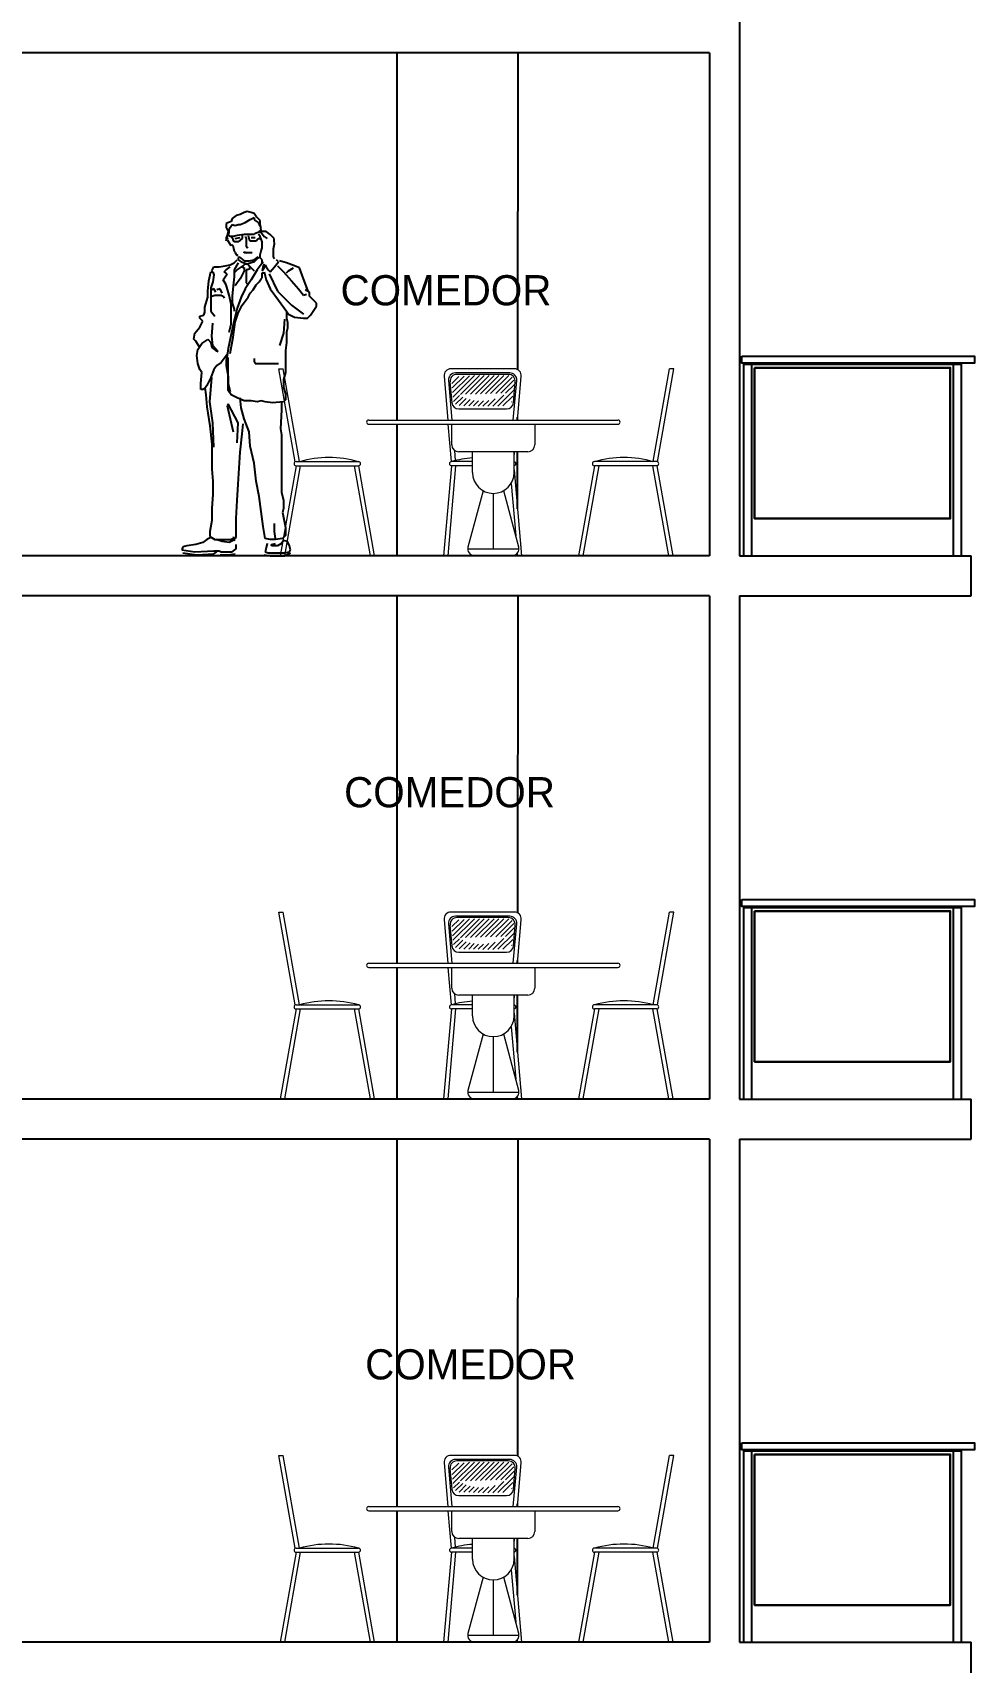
# Model space of a CAD drawing. Header units: metres. Extents: x -525 to 413, y -37 to 272.
# Drawn here: x 320.16 to 324.83, y 96.25 to 104.35 of the extents above; entities that cross this region are included whole.
import ezdxf

# ---------------------------------------------------------------- set-up
doc = ezdxf.new("R2010")
doc.units = ezdxf.units.M
doc.header["$MEASUREMENT"] = 0
doc.linetypes.add('0', pattern=[0])
doc.layers.get('0').update_dxf_attribs({"color": 254})
doc.layers.add('CORTE123', color=254, linetype='Continuous')
doc.layers.add('EFEC', color=254, linetype='Continuous')
doc.layers.add('muebles', color=254, linetype='Continuous', lineweight=5)
doc.layers.add('ventanas', color=254, linetype='Continuous', lineweight=30)
doc.styles.get("Standard").update_dxf_attribs({"font": 'HTOWERT.TTF', "height": 0.08})

# ---------------------------------------------------------------- blocks, each defined once
blk = doc.blocks.new('12')
at = {"color": 0}
for p, q in [((195.106, 174.494), (195.137, 174.494)), ((195.224, 173.823), (195.106, 174.494)), ((195.255, 173.824), (195.137, 174.494)), ((196.806, 174.494), (196.348, 174.494)), ((197.809, 173.824), (197.927, 174.494)), ((197.839, 173.823), (197.958, 174.494)), ((197.958, 174.494), (197.927, 174.494)), ((196.298, 174.439), (196.325, 174.124)), ((196.331, 174.409), (196.355, 174.124)), ((196.341, 174.399), (196.355, 174.249)), ((196.355, 174.389), (196.404, 174.438)), ((196.357, 174.356), (196.443, 174.441)), ((196.36, 174.323), (196.481, 174.444)), ((196.362, 174.29), (196.518, 174.445)), ((196.773, 174.464), (196.38, 174.464)), ((196.762, 174.454), (196.391, 174.454)), ((196.417, 174.309), (196.553, 174.445)), ((196.453, 174.31), (196.588, 174.445)), ((196.489, 174.311), (196.624, 174.445)), ((196.526, 174.312), (196.659, 174.445)), ((196.562, 174.313), (196.694, 174.445)), ((196.598, 174.314), (196.73, 174.445)), ((196.634, 174.315), (196.765, 174.445)), ((196.671, 174.316), (196.789, 174.433)), ((196.707, 174.317), (196.801, 174.411)), ((196.743, 174.317), (196.805, 174.379)), ((196.798, 174.124), (196.823, 174.409)), ((196.799, 174.249), (196.812, 174.399)), ((196.828, 174.124), (196.855, 174.439)), ((196.337, 174.339), (196.347, 174.339)), ((196.339, 174.309), (196.349, 174.309)), ((196.367, 174.259), (196.409, 174.301)), ((196.382, 174.239), (196.433, 174.29)), ((196.407, 174.228), (196.458, 174.28)), ((196.441, 174.227), (196.486, 174.272)), ((196.476, 174.227), (196.515, 174.266)), ((196.51, 174.226), (196.547, 174.262)), ((196.545, 174.225), (196.582, 174.262)), ((196.579, 174.224), (196.622, 174.266)), ((196.614, 174.224), (196.668, 174.277)), ((196.65, 174.224), (196.73, 174.304)), ((196.686, 174.225), (196.801, 174.339)), ((196.722, 174.226), (196.794, 174.297)), ((196.784, 174.252), (196.787, 174.255)), ((196.804, 174.309), (196.814, 174.309)), ((196.807, 174.339), (196.817, 174.339)), ((196.404, 174.204), (196.749, 174.204)), ((195.754, 174.124), (197.554, 174.124)), ((195.754, 174.094), (197.554, 174.094)), ((196.352, 173.824), (196.328, 174.094)), ((196.354, 173.944), (196.354, 174.094)), ((196.954, 174.094), (196.954, 173.944)), ((196.381, 173.831), (196.375, 173.903)), ((195.23, 173.794), (195.115, 173.144)), ((195.26, 173.794), (195.145, 173.144)), ((195.23, 173.824), (195.68, 173.824)), ((195.23, 173.794), (195.68, 173.794)), ((195.649, 173.794), (195.764, 173.144)), ((195.68, 173.794), (195.794, 173.144)), ((196.352, 173.794), (196.295, 173.144)), ((196.382, 173.794), (196.325, 173.144)), ((196.504, 173.824), (196.352, 173.824)), ((196.504, 173.794), (196.352, 173.794)), ((196.904, 173.894), (196.404, 173.894)), ((196.504, 173.744), (196.504, 173.894)), ((196.804, 173.853), (196.808, 173.894)), ((196.804, 173.744), (196.804, 173.894)), ((197.384, 173.794), (197.27, 173.144)), ((197.415, 173.794), (197.3, 173.144)), ((197.834, 173.824), (197.384, 173.824)), ((197.834, 173.794), (197.384, 173.794)), ((197.804, 173.794), (197.919, 173.144)), ((197.834, 173.794), (197.949, 173.144)), ((196.783, 173.666), (196.816, 173.288)), ((196.804, 173.764), (196.858, 173.144)), ((196.58, 173.613), (196.471, 173.206)), ((196.654, 173.594), (196.654, 173.194)), ((196.837, 173.206), (196.729, 173.613)), ((195.115, 173.144), (195.145, 173.144)), ((195.764, 173.144), (195.794, 173.144)), ((196.325, 173.144), (196.295, 173.144)), ((196.468, 173.194), (196.841, 173.194)), ((196.519, 173.144), (196.789, 173.144)), ((196.827, 173.161), (196.828, 173.144)), ((196.858, 173.144), (196.828, 173.144)), ((197.3, 173.144), (197.27, 173.144)), ((197.949, 173.144), (197.919, 173.144))]:
    blk.add_line(p, q, dxfattribs=at)
for centre, radius, start, end in [((196.348, 174.444), 0.05, 90, 185), ((196.806, 174.444), 0.05, 355, 90), ((196.38, 174.414), 0.05, 90, 185), ((196.391, 174.404), 0.05, 90, 185), ((196.762, 174.404), 0.05, 355, 90), ((196.773, 174.414), 0.05, 355, 90), ((196.404, 174.254), 0.05, 185, 270), ((196.749, 174.254), 0.05, 270, 355), ((195.754, 174.109), 0.015, 90, 270), ((197.554, 174.109), 0.015, 270, 90), ((196.404, 173.944), 0.05, 180, 270), ((196.904, 173.944), 0.05, 270, 0), ((195.23, 173.809), 0.015, 90, 270), ((195.467, 173.089), 0.764, 73.8673, 106.1327), ((195.68, 173.809), 0.015, 270, 90), ((196.352, 173.809), 0.015, 90, 270), ((196.577, 172.995), 0.859, 94.8363, 105.1893), ((196.802, 173.809), 0.015, 270, 90), ((197.384, 173.809), 0.015, 90, 270), ((197.597, 173.089), 0.764, 73.8673, 106.1327), ((197.834, 173.809), 0.015, 270, 90), ((196.654, 173.744), 0.15, 180, 0), ((196.519, 173.194), 0.05, 165.0686, 270), ((196.789, 173.194), 0.05, 270, 14.9314)]:
    blk.add_arc(centre, radius, start, end, dxfattribs=at)
blk = doc.blocks.new('MESA COMEDOR')
at = {"layer": 'muebles', "xscale": 0.6487622765644119, "yscale": 0.6487622765644119, "zscale": 0.6487622765644119}
blk.add_blockref('12', (2080.9945, 1567.5594), dxfattribs=at)
blk = doc.blocks.new('A$C08403CEB')
at = {"layer": 'muebles'}
for p, q in [((2371.6, 0.7, -317.8), (2386.6, 0.7, -317.8)), ((2777.6, 0.7, -9.9), (2695.8, 0.7, -9.9)), ((2784.7, 51.1, -9.9), (2784, 46.2, -9.9))]:
    blk.add_line(p, q, dxfattribs=at)
at = {"layer": 'muebles', "elevation": -317.8}
blk.add_lwpolyline([(2436.9, 472.9), (2437, 473), (2437, 473.1)], dxfattribs=at)
at = {"layer": 'muebles', "elevation": -9.9}
blk.add_lwpolyline([(2624.4, 256.9), (2624.4, 256.9)], close=True, dxfattribs=at)
blk.add_lwpolyline([(2646.2, 233.2, 0.016599), (2647.7, 233.2)], format="xyb", dxfattribs=at)
at = {"layer": 'muebles', "xscale": 1070.35577015745, "yscale": 1070.35577015745, "zscale": 1070.35577015745}
blk.add_blockref('MESA COMEDOR', (-2361316.3, -1798077.6, -317.8), dxfattribs=at)
blk = doc.blocks.new('A$C5B027DEA')
at = {"color": 0}
for p, q in [((0.3222, 1.7732, -2.7285), (0.3014, 1.7628, -2.7285)), ((0.3378, 1.7784, -2.7285), (0.3222, 1.7732, -2.7285)), ((0.3586, 1.7732, -2.7285), (0.3378, 1.7784, -2.7285)), ((0.3741, 1.768, -2.7285), (0.3586, 1.7732, -2.7285)), ((0.2546, 1.7264, -2.7285), (0.2286, 1.716, -2.7285)), ((0.2286, 1.716, -2.7285), (0.2286, 1.6952, -2.7285)), ((0.2286, 1.6952, -2.7285), (0.239, 1.6744, -2.7285)), ((0.2442, 1.6848, -2.7285), (0.2494, 1.6952, -2.7285)), ((0.2442, 1.664, -2.7285), (0.2442, 1.6848, -2.7285)), ((0.2494, 1.6952, -2.7285), (0.2598, 1.7108, -2.7285)), ((0.2598, 1.742, -2.7285), (0.2546, 1.7264, -2.7285)), ((0.2806, 1.7576, -2.7285), (0.2598, 1.742, -2.7285)), ((0.2598, 1.7108, -2.7285), (0.2754, 1.7056, -2.7285)), ((0.2754, 1.7056, -2.7285), (0.291, 1.7108, -2.7285)), ((0.3014, 1.7628, -2.7285), (0.2806, 1.7576, -2.7285)), ((0.291, 1.7108, -2.7285), (0.3014, 1.7108, -2.7285)), ((0.3014, 1.7108, -2.7285), (0.3274, 1.7212, -2.7285)), ((0.3274, 1.7212, -2.7285), (0.3534, 1.7368, -2.7285)), ((0.3534, 1.7368, -2.7285), (0.3741, 1.7472, -2.7285)), ((0.3845, 1.7524, -2.7285), (0.3741, 1.768, -2.7285)), ((0.3741, 1.7472, -2.7285), (0.3741, 1.7368, -2.7285)), ((0.3741, 1.7368, -2.7285), (0.3793, 1.7316, -2.7285)), ((0.3793, 1.7316, -2.7285), (0.3949, 1.7212, -2.7285)), ((0.4053, 1.7316, -2.7285), (0.3845, 1.7524, -2.7285)), ((0.3949, 1.7212, -2.7285), (0.4001, 1.7108, -2.7285)), ((0.4001, 1.7108, -2.7285), (0.4105, 1.6952, -2.7285)), ((0.4053, 1.716, -2.7285), (0.4053, 1.7316, -2.7285)), ((0.4105, 1.6796, -2.7285), (0.4053, 1.716, -2.7285)), ((0.2338, 1.6536, -2.7285), (0.2286, 1.6432, -2.7285)), ((0.2286, 1.6276, -2.7285), (0.2338, 1.6432, -2.7285)), ((0.2286, 1.6432, -2.7285), (0.2286, 1.6276, -2.7285)), ((0.239, 1.6744, -2.7285), (0.2338, 1.6536, -2.7285)), ((0.2338, 1.6536, -2.7285), (0.2442, 1.664, -2.7285)), ((0.2338, 1.6536, -2.7285), (0.239, 1.6588, -2.7285)), ((0.2338, 1.6432, -2.7285), (0.2338, 1.6536, -2.7285)), ((0.2338, 1.6432, -2.7285), (0.2338, 1.6536, -2.7285)), ((0.239, 1.6328, -2.7285), (0.2338, 1.6432, -2.7285)), ((0.2546, 1.6016, -2.7285), (0.2382, 1.6286, -2.7285)), ((0.239, 1.6588, -2.7285), (0.2442, 1.664, -2.7285)), ((0.2494, 1.6484, -2.7285), (0.239, 1.6536, -2.7285)), ((0.265, 1.6484, -2.7285), (0.2494, 1.6484, -2.7285)), ((0.265, 1.6328, -2.7285), (0.2546, 1.6484, -2.7285)), ((0.2598, 1.6068, -2.7285), (0.2546, 1.6016, -2.7285)), ((0.265, 1.6016, -2.7285), (0.2598, 1.6068, -2.7285)), ((0.2858, 1.6536, -2.7285), (0.265, 1.6484, -2.7285)), ((0.2702, 1.6224, -2.7285), (0.265, 1.6328, -2.7285)), ((0.2684, 1.5871, -2.7285), (0.265, 1.6016, -2.7285)), ((0.291, 1.6224, -2.7285), (0.2702, 1.6224, -2.7285)), ((0.2754, 1.638, -2.7285), (0.3014, 1.6432, -2.7285)), ((0.3222, 1.6588, -2.7285), (0.2858, 1.6536, -2.7285)), ((0.3118, 1.638, -2.7285), (0.291, 1.6224, -2.7285)), ((0.3118, 1.6588, -2.7285), (0.3118, 1.6484, -2.7285)), ((0.3118, 1.6484, -2.7285), (0.3118, 1.638, -2.7285)), ((0.3274, 1.6588, -2.7285), (0.3222, 1.6588, -2.7285)), ((0.3378, 1.6588, -2.7285), (0.3274, 1.6588, -2.7285)), ((0.3274, 1.6484, -2.7285), (0.3326, 1.638, -2.7285)), ((0.3326, 1.638, -2.7285), (0.3326, 1.6276, -2.7285)), ((0.3326, 1.6276, -2.7285), (0.3326, 1.6224, -2.7285)), ((0.3326, 1.6224, -2.7285), (0.3326, 1.5964, -2.7285)), ((0.343, 1.6588, -2.7285), (0.3378, 1.6588, -2.7285)), ((0.3741, 1.6588, -2.7285), (0.343, 1.6588, -2.7285)), ((0.343, 1.6536, -2.7285), (0.3482, 1.6328, -2.7285)), ((0.3482, 1.6328, -2.7285), (0.3534, 1.6276, -2.7285)), ((0.3534, 1.6276, -2.7285), (0.3689, 1.6276, -2.7285)), ((0.3586, 1.6432, -2.7285), (0.3793, 1.6432, -2.7285)), ((0.3689, 1.6276, -2.7285), (0.3845, 1.6276, -2.7285)), ((0.3793, 1.664, -2.7285), (0.3741, 1.6588, -2.7285)), ((0.3949, 1.6692, -2.7285), (0.3793, 1.664, -2.7285)), ((0.3845, 1.6276, -2.7285), (0.3949, 1.638, -2.7285)), ((0.4001, 1.6744, -2.7285), (0.3949, 1.6692, -2.7285)), ((0.3949, 1.638, -2.7285), (0.4053, 1.638, -2.7285)), ((0.404, 1.6484, -2.7285), (0.397, 1.6612, -2.7285)), ((0.4105, 1.6796, -2.7285), (0.4001, 1.6744, -2.7285)), ((0.4001, 1.6744, -2.7285), (0.4105, 1.6692, -2.7285)), ((0.4105, 1.6744, -2.7285), (0.4001, 1.6744, -2.7285)), ((0.4157, 1.6224, -2.7285), (0.404, 1.6484, -2.7285)), ((0.4365, 1.6744, -2.7285), (0.4105, 1.6744, -2.7285)), ((0.4105, 1.6692, -2.7285), (0.4261, 1.6484, -2.7285)), ((0.4157, 1.6172, -2.7285), (0.4157, 1.6224, -2.7285)), ((0.4157, 1.6016, -2.7285), (0.4157, 1.6172, -2.7285)), ((0.4157, 1.5912, -2.7285), (0.4157, 1.6016, -2.7285)), ((0.4261, 1.6484, -2.7285), (0.4417, 1.638, -2.7285)), ((0.4573, 1.6588, -2.7285), (0.4365, 1.6744, -2.7285)), ((0.4763, 1.6388, -2.7285), (0.4573, 1.6588, -2.7285)), ((0.4729, 1.586, -2.7285), (0.4781, 1.612, -2.7285)), ((0.4763, 1.6284, -2.7285), (0.4763, 1.6388, -2.7285)), ((0.4781, 1.612, -2.7285), (0.4763, 1.6284, -2.7285)), ((0.273, 1.5723, -2.7285), (0.2684, 1.5871, -2.7285)), ((0.2702, 1.5132, -2.7285), (0.2858, 1.5288, -2.7285)), ((0.2782, 1.5671, -2.7285), (0.273, 1.5723, -2.7285)), ((0.2828, 1.5543, -2.7285), (0.2782, 1.5671, -2.7285)), ((0.291, 1.5496, -2.7285), (0.2828, 1.5543, -2.7285)), ((0.2962, 1.5444, -2.7285), (0.291, 1.5392, -2.7285)), ((0.291, 1.5392, -2.7285), (0.291, 1.5288, -2.7285)), ((0.291, 1.5288, -2.7285), (0.3066, 1.5184, -2.7285)), ((0.2962, 1.5444, -2.7285), (0.3222, 1.5236, -2.7285)), ((0.3066, 1.5184, -2.7285), (0.3222, 1.5132, -2.7285)), ((0.3222, 1.5704, -2.7285), (0.3378, 1.5652, -2.7285)), ((0.3222, 1.5652, -2.7285), (0.3222, 1.5704, -2.7285)), ((0.3274, 1.5652, -2.7285), (0.3222, 1.5652, -2.7285)), ((0.3222, 1.5236, -2.7285), (0.3482, 1.5236, -2.7285)), ((0.343, 1.5652, -2.7285), (0.3274, 1.5652, -2.7285)), ((0.3326, 1.5964, -2.7285), (0.3378, 1.5912, -2.7285)), ((0.3378, 1.5912, -2.7285), (0.343, 1.5964, -2.7285)), ((0.3534, 1.5652, -2.7285), (0.343, 1.5652, -2.7285)), ((0.3482, 1.5236, -2.7285), (0.3741, 1.5288, -2.7285)), ((0.3637, 1.5652, -2.7285), (0.3534, 1.5652, -2.7285)), ((0.3534, 1.5132, -2.7285), (0.3689, 1.5184, -2.7285)), ((0.3689, 1.5184, -2.7285), (0.3741, 1.5184, -2.7285)), ((0.3741, 1.5288, -2.7285), (0.3949, 1.5444, -2.7285)), ((0.3741, 1.5184, -2.7285), (0.3897, 1.534, -2.7285)), ((0.3897, 1.534, -2.7285), (0.4053, 1.5444, -2.7285)), ((0.4209, 1.5184, -2.7285), (0.3897, 1.4768, -2.7285)), ((0.4053, 1.5548, -2.7285), (0.4105, 1.5756, -2.7285)), ((0.4053, 1.5392, -2.7285), (0.4053, 1.5548, -2.7285)), ((0.4157, 1.5288, -2.7285), (0.4053, 1.5392, -2.7285)), ((0.4105, 1.5756, -2.7285), (0.4157, 1.5912, -2.7285)), ((0.4157, 1.508, -2.7285), (0.4157, 1.5288, -2.7285)), ((0.4729, 1.5652, -2.7285), (0.4729, 1.586, -2.7285)), ((0.4729, 1.5444, -2.7285), (0.4729, 1.5652, -2.7285)), ((0.4781, 1.534, -2.7285), (0.4729, 1.5444, -2.7285)), ((0.4781, 1.4924, -2.7285), (0.4989, 1.5184, -2.7285)), ((0.4989, 1.5184, -2.7285), (0.4885, 1.5288, -2.7285)), ((0.5404, 1.5132, -2.7285), (0.5041, 1.5236, -2.7285)), ((0.1403, 1.4196, -2.7285), (0.1507, 1.4664, -2.7285)), ((0.1507, 1.4664, -2.7285), (0.1611, 1.4664, -2.7285)), ((0.1559, 1.4716, -2.7285), (0.1663, 1.4924, -2.7285)), ((0.1611, 1.4664, -2.7285), (0.1663, 1.4508, -2.7285)), ((0.1663, 1.4508, -2.7285), (0.1611, 1.4144, -2.7285)), ((0.1663, 1.4924, -2.7285), (0.1923, 1.4924, -2.7285)), ((0.1923, 1.4924, -2.7285), (0.2234, 1.4976, -2.7285)), ((0.2131, 1.4248, -2.7285), (0.2338, 1.456, -2.7285)), ((0.2182, 1.4664, -2.7285), (0.2286, 1.4768, -2.7285)), ((0.2338, 1.456, -2.7285), (0.2182, 1.4664, -2.7285)), ((0.2234, 1.4976, -2.7285), (0.2494, 1.5028, -2.7285)), ((0.2286, 1.4768, -2.7285), (0.2494, 1.4924, -2.7285)), ((0.2494, 1.5028, -2.7285), (0.2702, 1.5132, -2.7285)), ((0.2702, 1.4404, -2.7285), (0.265, 1.3936, -2.7285)), ((0.291, 1.5132, -2.7285), (0.2702, 1.4768, -2.7285)), ((0.2702, 1.4768, -2.7285), (0.2702, 1.4404, -2.7285)), ((0.2754, 1.4664, -2.7285), (0.2858, 1.4768, -2.7285)), ((0.2858, 1.4768, -2.7285), (0.3014, 1.4872, -2.7285)), ((0.3014, 1.4872, -2.7285), (0.317, 1.4976, -2.7285)), ((0.3118, 1.4508, -2.7285), (0.3014, 1.43, -2.7285)), ((0.3118, 1.4924, -2.7285), (0.3222, 1.4872, -2.7285)), ((0.3222, 1.4716, -2.7285), (0.3118, 1.4508, -2.7285)), ((0.317, 1.4976, -2.7285), (0.3274, 1.508, -2.7285)), ((0.3222, 1.5132, -2.7285), (0.3378, 1.508, -2.7285)), ((0.3222, 1.4872, -2.7285), (0.3222, 1.4716, -2.7285)), ((0.3274, 1.508, -2.7285), (0.3378, 1.508, -2.7285)), ((0.3326, 1.4768, -2.7285), (0.3326, 1.4664, -2.7285)), ((0.3378, 1.4768, -2.7285), (0.3326, 1.4768, -2.7285)), ((0.3326, 1.4664, -2.7285), (0.3326, 1.4352, -2.7285)), ((0.3326, 1.4352, -2.7285), (0.3326, 1.4092, -2.7285)), ((0.3378, 1.508, -2.7285), (0.3534, 1.5132, -2.7285)), ((0.3378, 1.508, -2.7285), (0.343, 1.5028, -2.7285)), ((0.3534, 1.482, -2.7285), (0.3378, 1.4768, -2.7285)), ((0.343, 1.5028, -2.7285), (0.3534, 1.4924, -2.7285)), ((0.3482, 1.4976, -2.7285), (0.3534, 1.482, -2.7285)), ((0.3534, 1.4924, -2.7285), (0.3689, 1.4768, -2.7285)), ((0.3897, 1.4768, -2.7285), (0.3586, 1.4248, -2.7285)), ((0.3689, 1.4768, -2.7285), (0.3741, 1.4716, -2.7285)), ((0.4105, 1.43, -2.7285), (0.4157, 1.4352, -2.7285)), ((0.4209, 1.4976, -2.7285), (0.4157, 1.4716, -2.7285)), ((0.4157, 1.4716, -2.7285), (0.4261, 1.4872, -2.7285)), ((0.4157, 1.4612, -2.7285), (0.4261, 1.4612, -2.7285)), ((0.4157, 1.4508, -2.7285), (0.4157, 1.4612, -2.7285)), ((0.4157, 1.4352, -2.7285), (0.4157, 1.4508, -2.7285)), ((0.4261, 1.508, -2.7285), (0.4209, 1.4976, -2.7285)), ((0.4261, 1.4872, -2.7285), (0.4313, 1.5028, -2.7285)), ((0.4261, 1.4664, -2.7285), (0.4365, 1.4248, -2.7285)), ((0.4313, 1.5028, -2.7285), (0.4365, 1.4924, -2.7285)), ((0.4365, 1.4924, -2.7285), (0.4469, 1.4768, -2.7285)), ((0.4469, 1.4768, -2.7285), (0.4573, 1.4664, -2.7285)), ((0.4521, 1.456, -2.7285), (0.4937, 1.3676, -2.7285)), ((0.4573, 1.4664, -2.7285), (0.4781, 1.4924, -2.7285)), ((0.4937, 1.4976, -2.7285), (0.5248, 1.4664, -2.7285)), ((0.5248, 1.4664, -2.7285), (0.5664, 1.4196, -2.7285)), ((0.582, 1.4976, -2.7285), (0.5404, 1.5132, -2.7285)), ((0.5404, 1.4612, -2.7285), (0.5508, 1.4716, -2.7285)), ((0.5508, 1.4716, -2.7285), (0.5768, 1.4872, -2.7285)), ((0.608, 1.4872, -2.7285), (0.582, 1.4976, -2.7285)), ((0.6288, 1.43, -2.7285), (0.608, 1.4872, -2.7285)), ((0.1351, 1.3676, -2.7285), (0.1403, 1.4196, -2.7285)), ((0.1351, 1.3364, -2.7285), (0.1351, 1.3676, -2.7285)), ((0.1611, 1.4144, -2.7285), (0.1507, 1.3832, -2.7285)), ((0.1507, 1.3832, -2.7285), (0.1507, 1.2636, -2.7285)), ((0.1663, 1.378, -2.7285), (0.1559, 1.3728, -2.7285)), ((0.1767, 1.3624, -2.7285), (0.1663, 1.378, -2.7285)), ((0.1975, 1.378, -2.7285), (0.1819, 1.3728, -2.7285)), ((0.2079, 1.3572, -2.7285), (0.1975, 1.378, -2.7285)), ((0.2286, 1.3988, -2.7285), (0.2131, 1.4248, -2.7285)), ((0.2442, 1.3468, -2.7285), (0.2286, 1.3988, -2.7285)), ((0.265, 1.3936, -2.7285), (0.2598, 1.3416, -2.7285)), ((0.2858, 1.4092, -2.7285), (0.2754, 1.3936, -2.7285)), ((0.3014, 1.43, -2.7285), (0.2858, 1.4092, -2.7285)), ((0.3274, 1.378, -2.7285), (0.3066, 1.3364, -2.7285)), ((0.3586, 1.4248, -2.7285), (0.3274, 1.378, -2.7285)), ((0.3326, 1.4092, -2.7285), (0.3378, 1.404, -2.7285)), ((0.343, 1.3364, -2.7285), (0.3534, 1.3572, -2.7285)), ((0.3534, 1.3572, -2.7285), (0.3689, 1.3728, -2.7285)), ((0.3689, 1.3728, -2.7285), (0.3845, 1.3988, -2.7285)), ((0.3845, 1.3988, -2.7285), (0.4001, 1.4144, -2.7285)), ((0.4001, 1.4144, -2.7285), (0.4105, 1.43, -2.7285)), ((0.4365, 1.4248, -2.7285), (0.4573, 1.378, -2.7285)), ((0.4573, 1.378, -2.7285), (0.4989, 1.3208, -2.7285)), ((0.4937, 1.3676, -2.7285), (0.5664, 1.2948, -2.7285)), ((0.5664, 1.4196, -2.7285), (0.6028, 1.378, -2.7285)), ((0.6028, 1.378, -2.7285), (0.6288, 1.3468, -2.7285)), ((0.6519, 1.3664, -2.7285), (0.6288, 1.43, -2.7285)), ((0.6288, 1.3468, -2.7285), (0.6444, 1.352, -2.7285)), ((0.6599, 1.3624, -2.7285), (0.6392, 1.3728, -2.7285)), ((0.6599, 1.3416, -2.7285), (0.6599, 1.3624, -2.7285)), ((0.1195, 1.2844, -2.7285), (0.1351, 1.3364, -2.7285)), ((0.1195, 1.2584, -2.7285), (0.1195, 1.2844, -2.7285)), ((0.1507, 1.3312, -2.7285), (0.1559, 1.3416, -2.7285)), ((0.1507, 1.2636, -2.7285), (0.1715, 1.2376, -2.7285)), ((0.1559, 1.3416, -2.7285), (0.1715, 1.3468, -2.7285)), ((0.1715, 1.3468, -2.7285), (0.1871, 1.3468, -2.7285)), ((0.1871, 1.3468, -2.7285), (0.2027, 1.3468, -2.7285)), ((0.2027, 1.3468, -2.7285), (0.2131, 1.3416, -2.7285)), ((0.2131, 1.3416, -2.7285), (0.2182, 1.3312, -2.7285)), ((0.2546, 1.3, -2.7285), (0.2442, 1.3468, -2.7285)), ((0.2546, 1.2428, -2.7285), (0.2546, 1.3, -2.7285)), ((0.2598, 1.3416, -2.7285), (0.2598, 1.3052, -2.7285)), ((0.2598, 1.3052, -2.7285), (0.2702, 1.274, -2.7285)), ((0.2858, 1.2792, -2.7285), (0.2702, 1.2168, -2.7285)), ((0.2702, 1.274, -2.7285), (0.2702, 1.2636, -2.7285)), ((0.3066, 1.3364, -2.7285), (0.2858, 1.2792, -2.7285)), ((0.291, 1.2532, -2.7285), (0.3118, 1.2948, -2.7285)), ((0.3118, 1.2948, -2.7285), (0.3274, 1.3156, -2.7285)), ((0.3274, 1.3156, -2.7285), (0.343, 1.3364, -2.7285)), ((0.4989, 1.3208, -2.7285), (0.5404, 1.2636, -2.7285)), ((0.5404, 1.2636, -2.7285), (0.5404, 1.2272, -2.7285)), ((0.5404, 1.2636, -2.7285), (0.5508, 1.248, -2.7285)), ((0.5664, 1.2948, -2.7285), (0.6288, 1.248, -2.7285)), ((0.6963, 1.3052, -2.7285), (0.6599, 1.3416, -2.7285)), ((0.6651, 1.2428, -2.7285), (0.6963, 1.2896, -2.7285)), ((0.6963, 1.2896, -2.7285), (0.6963, 1.3052, -2.7285)), ((0.0676, 1.1492, -2.7285), (0.0935, 1.1804, -2.7285)), ((0.0935, 1.2376, -2.7285), (0.1143, 1.2428, -2.7285)), ((0.0935, 1.2272, -2.7285), (0.0935, 1.2376, -2.7285)), ((0.1091, 1.2116, -2.7285), (0.0935, 1.2272, -2.7285)), ((0.0935, 1.1804, -2.7285), (0.1091, 1.2116, -2.7285)), ((0.1143, 1.2428, -2.7285), (0.1195, 1.2584, -2.7285)), ((0.1559, 1.1336, -2.7285), (0.1611, 1.2012, -2.7285)), ((0.2442, 1.1544, -2.7285), (0.2546, 1.196, -2.7285)), ((0.2546, 1.196, -2.7285), (0.2546, 1.2428, -2.7285)), ((0.2702, 1.2168, -2.7285), (0.2546, 1.144, -2.7285)), ((0.265, 1.1284, -2.7285), (0.2754, 1.2064, -2.7285)), ((0.2754, 1.2064, -2.7285), (0.291, 1.2532, -2.7285)), ((0.53, 1.222, -2.7285), (0.5248, 1.1492, -2.7285)), ((0.5404, 1.2272, -2.7285), (0.5456, 1.2064, -2.7285)), ((0.5456, 1.2064, -2.7285), (0.5456, 1.1752, -2.7285)), ((0.5508, 1.248, -2.7285), (0.582, 1.2324, -2.7285)), ((0.582, 1.2324, -2.7285), (0.6288, 1.2272, -2.7285)), ((0.6288, 1.2272, -2.7285), (0.6496, 1.2272, -2.7285)), ((0.6496, 1.2272, -2.7285), (0.6651, 1.2428, -2.7285)), ((0.0624, 1.118, -2.7285), (0.0676, 1.1492, -2.7285)), ((0.0727, 1.1076, -2.7285), (0.0624, 1.118, -2.7285)), ((0.0935, 1.0764, -2.7285), (0.0727, 1.1076, -2.7285)), ((0.0831, 1.066, -2.7285), (0.1039, 1.0972, -2.7285)), ((0.1039, 1.0972, -2.7285), (0.1299, 1.1128, -2.7285)), ((0.1299, 1.1128, -2.7285), (0.1351, 1.118, -2.7285)), ((0.1351, 1.118, -2.7285), (0.1507, 1.1024, -2.7285)), ((0.1507, 1.1024, -2.7285), (0.1559, 1.0764, -2.7285)), ((0.1611, 1.0868, -2.7285), (0.1559, 1.1336, -2.7285)), ((0.2546, 1.144, -2.7285), (0.239, 1.0712, -2.7285)), ((0.2494, 1.0452, -2.7285), (0.265, 1.1284, -2.7285)), ((0.5248, 1.1492, -2.7285), (0.5041, 1.0868, -2.7285)), ((0.5404, 1.1024, -2.7285), (0.5352, 1.0608, -2.7285)), ((0.5456, 1.1752, -2.7285), (0.5404, 1.1544, -2.7285)), ((0.5404, 1.1544, -2.7285), (0.5404, 1.1336, -2.7285)), ((0.5404, 1.1336, -2.7285), (0.5404, 1.1024, -2.7285)), ((0.0779, 1.0348, -2.7285), (0.0831, 1.066, -2.7285)), ((0.0831, 0.9932, -2.7285), (0.0779, 1.0348, -2.7285)), ((0.1559, 1.0764, -2.7285), (0.1767, 1.0608, -2.7285)), ((0.1871, 1.0556, -2.7285), (0.1611, 1.0868, -2.7285)), ((0.1767, 1.0608, -2.7285), (0.1871, 1.0556, -2.7285)), ((0.2338, 1.04, -2.7285), (0.2027, 0.9984, -2.7285)), ((0.2338, 1.0348, -2.7285), (0.2286, 1.0088, -2.7285)), ((0.239, 1.0712, -2.7285), (0.2338, 1.0348, -2.7285)), ((0.239, 1.0036, -2.7285), (0.239, 1.0244, -2.7285)), ((0.3741, 1.0192, -2.7285), (0.3741, 1.0036, -2.7285)), ((0.5352, 1.0608, -2.7285), (0.5352, 1.0244, -2.7285)), ((0.5352, 1.0244, -2.7285), (0.5352, 0.988, -2.7285)), ((0.0935, 0.962, -2.7285), (0.0831, 0.9932, -2.7285)), ((0.1039, 0.9464, -2.7285), (0.0935, 0.962, -2.7285)), ((0.0987, 0.8892, -2.7285), (0.1039, 0.9464, -2.7285)), ((0.1663, 0.962, -2.7285), (0.1507, 0.9204, -2.7285)), ((0.1819, 0.9828, -2.7285), (0.1663, 0.962, -2.7285)), ((0.2027, 0.9984, -2.7285), (0.1819, 0.9828, -2.7285)), ((0.2286, 1.0088, -2.7285), (0.2286, 0.9828, -2.7285)), ((0.2286, 0.9828, -2.7285), (0.239, 0.9256, -2.7285)), ((0.239, 0.9672, -2.7285), (0.239, 1.0036, -2.7285)), ((0.239, 0.9308, -2.7285), (0.239, 0.9672, -2.7285)), ((0.239, 0.8996, -2.7285), (0.239, 0.9308, -2.7285)), ((0.3741, 1.0036, -2.7285), (0.3793, 0.9932, -2.7285)), ((0.3793, 0.9932, -2.7285), (0.3949, 0.9932, -2.7285)), ((0.3949, 0.9932, -2.7285), (0.4365, 0.9932, -2.7285)), ((0.4365, 0.9932, -2.7285), (0.4781, 0.9932, -2.7285)), ((0.4781, 0.9932, -2.7285), (0.4989, 0.9932, -2.7285)), ((0.5352, 0.9464, -2.7285), (0.5248, 0.91, -2.7285)), ((0.5352, 0.988, -2.7285), (0.5352, 0.9464, -2.7285)), ((0.0987, 0.858, -2.7285), (0.0987, 0.8892, -2.7285)), ((0.1091, 0.858, -2.7285), (0.0987, 0.858, -2.7285)), ((0.1195, 0.8632, -2.7285), (0.1091, 0.858, -2.7285)), ((0.1299, 0.8788, -2.7285), (0.1195, 0.8632, -2.7285)), ((0.1195, 0.8684, -2.7285), (0.1247, 0.832, -2.7285)), ((0.1507, 0.9204, -2.7285), (0.1299, 0.8788, -2.7285)), ((0.1455, 0.7956, -2.7285), (0.1559, 0.9204, -2.7285)), ((0.239, 0.9256, -2.7285), (0.239, 0.8892, -2.7285)), ((0.239, 0.8528, -2.7285), (0.239, 0.8996, -2.7285)), ((0.239, 0.8892, -2.7285), (0.2494, 0.8476, -2.7285)), ((0.2546, 0.832, -2.7285), (0.239, 0.8528, -2.7285)), ((0.5248, 0.91, -2.7285), (0.5248, 0.8684, -2.7285)), ((0.5248, 0.8684, -2.7285), (0.5352, 0.8372, -2.7285)), ((0.1247, 0.832, -2.7285), (0.1299, 0.7696, -2.7285)), ((0.1299, 0.7696, -2.7285), (0.1455, 0.6708, -2.7285)), ((0.1611, 0.6864, -2.7285), (0.1455, 0.7956, -2.7285)), ((0.239, 0.7852, -2.7285), (0.2338, 0.7748, -2.7285)), ((0.2338, 0.7748, -2.7285), (0.265, 0.6396, -2.7285)), ((0.291, 0.6864, -2.7285), (0.239, 0.7852, -2.7285)), ((0.2858, 0.8164, -2.7285), (0.2546, 0.832, -2.7285)), ((0.3222, 0.8008, -2.7285), (0.2858, 0.8164, -2.7285)), ((0.3066, 0.7644, -2.7285), (0.3014, 0.8164, -2.7285)), ((0.3222, 0.7072, -2.7285), (0.3066, 0.7644, -2.7285)), ((0.3586, 0.8008, -2.7285), (0.3222, 0.8008, -2.7285)), ((0.3897, 0.7956, -2.7285), (0.3586, 0.8008, -2.7285)), ((0.4105, 0.8008, -2.7285), (0.3897, 0.7956, -2.7285)), ((0.4313, 0.7956, -2.7285), (0.4105, 0.8008, -2.7285)), ((0.4677, 0.7904, -2.7285), (0.4313, 0.7956, -2.7285)), ((0.5248, 0.7956, -2.7285), (0.4677, 0.7904, -2.7285)), ((0.5144, 0.7904, -2.7285), (0.5144, 0.754, -2.7285)), ((0.5352, 0.806, -2.7285), (0.5248, 0.7956, -2.7285)), ((0.5352, 0.8372, -2.7285), (0.5352, 0.806, -2.7285)), ((0.1663, 0.5616, -2.7285), (0.1611, 0.6864, -2.7285)), ((0.2858, 0.5824, -2.7285), (0.291, 0.6864, -2.7285)), ((0.3118, 0.6292, -2.7285), (0.317, 0.6812, -2.7285)), ((0.3482, 0.6396, -2.7285), (0.3222, 0.7072, -2.7285)), ((0.5144, 0.754, -2.7285), (0.5092, 0.6552, -2.7285)), ((0.1455, 0.6708, -2.7285), (0.1559, 0.5772, -2.7285)), ((0.3014, 0.5356, -2.7285), (0.3118, 0.6292, -2.7285)), ((0.3534, 0.5668, -2.7285), (0.3482, 0.6396, -2.7285)), ((0.5092, 0.6552, -2.7285), (0.5144, 0.624, -2.7285)), ((0.5144, 0.624, -2.7285), (0.5144, 0.598, -2.7285)), ((0.5144, 0.598, -2.7285), (0.5144, 0.5564, -2.7285)), ((0.1559, 0.5772, -2.7285), (0.1559, 0.4472, -2.7285)), ((0.2962, 0.4524, -2.7285), (0.3014, 0.5356, -2.7285)), ((0.3741, 0.4784, -2.7285), (0.3534, 0.5668, -2.7285)), ((0.5144, 0.5564, -2.7285), (0.5144, 0.5148, -2.7285)), ((0.5144, 0.5148, -2.7285), (0.5144, 0.468, -2.7285)), ((0.1559, 0.4472, -2.7285), (0.1611, 0.3848, -2.7285)), ((0.291, 0.3692, -2.7285), (0.2962, 0.4524, -2.7285)), ((0.3845, 0.3848, -2.7285), (0.3741, 0.4784, -2.7285)), ((0.5144, 0.468, -2.7285), (0.5144, 0.4316, -2.7285)), ((0.5144, 0.4316, -2.7285), (0.5144, 0.364, -2.7285)), ((0.1611, 0.3848, -2.7285), (0.1611, 0.3172, -2.7285)), ((0.2858, 0.286, -2.7285), (0.291, 0.3692, -2.7285)), ((0.4001, 0.3068, -2.7285), (0.3845, 0.3848, -2.7285)), ((0.5144, 0.364, -2.7285), (0.5144, 0.3276, -2.7285)), ((0.1611, 0.3172, -2.7285), (0.1559, 0.2444, -2.7285)), ((0.2806, 0.1924, -2.7285), (0.2858, 0.286, -2.7285)), ((0.4105, 0.2288, -2.7285), (0.4001, 0.3068, -2.7285)), ((0.5144, 0.3276, -2.7285), (0.5248, 0.286, -2.7285)), ((0.5248, 0.286, -2.7285), (0.5248, 0.2444, -2.7285)), ((0.1559, 0.182, -2.7285), (0.1455, 0.1248, -2.7285)), ((0.1559, 0.2444, -2.7285), (0.1559, 0.182, -2.7285)), ((0.2806, 0.1248, -2.7285), (0.2806, 0.1924, -2.7285)), ((0.4209, 0.1508, -2.7285), (0.4105, 0.2288, -2.7285)), ((0.5248, 0.2444, -2.7285), (0.5196, 0.2236, -2.7285)), ((0.5196, 0.2236, -2.7285), (0.5248, 0.1976, -2.7285)), ((0.5248, 0.1976, -2.7285), (0.5352, 0.1456, -2.7285)), ((0.1507, 0.0936, -2.7285), (0.1299, 0.0832, -2.7285)), ((0.1455, 0.1248, -2.7285), (0.1455, 0.0988, -2.7285)), ((0.1455, 0.0988, -2.7285), (0.1715, 0.0832, -2.7285)), ((0.2494, 0.0832, -2.7285), (0.2806, 0.0936, -2.7285)), ((0.265, 0.0988, -2.7285), (0.2702, 0.078, -2.7285)), ((0.2806, 0.0936, -2.7285), (0.2806, 0.1248, -2.7285)), ((0.4313, 0.0884, -2.7285), (0.4209, 0.1508, -2.7285)), ((0.4573, 0.0832, -2.7285), (0.4313, 0.0884, -2.7285)), ((0.4781, 0.1248, -2.7285), (0.4781, 0.1664, -2.7285)), ((0.4833, 0.0884, -2.7285), (0.4781, 0.1248, -2.7285)), ((0.5196, 0.0884, -2.7285), (0.4833, 0.0832, -2.7285)), ((0.5352, 0.104, -2.7285), (0.5196, 0.0884, -2.7285)), ((0.5352, 0.1456, -2.7285), (0.5352, 0.104, -2.7285)), ((0.0052, 0.0468, -2.7285), (0, 0.0312, -2.7285)), ((0, 0.0312, -2.7285), (0.0676, 0.0208, -2.7285)), ((0.026, 0.052, -2.7285), (0.0052, 0.0468, -2.7285)), ((0.0052, 0.0156, -2.7285), (0.0779, 0.0052, -2.7285)), ((0.0727, 0.0572, -2.7285), (0.026, 0.052, -2.7285)), ((0.0676, 0.0208, -2.7285), (0.1663, 0.026, -2.7285)), ((0.1091, 0.0676, -2.7285), (0.0727, 0.0572, -2.7285)), ((0.0779, 0.0052, -2.7285), (0.1663, 0.0104, -2.7285)), ((0.1299, 0.0832, -2.7285), (0.1091, 0.0676, -2.7285)), ((0.1663, 0.026, -2.7285), (0.1923, 0.026, -2.7285)), ((0.1663, 0.0104, -2.7285), (0.1819, 0.0208, -2.7285)), ((0.1715, 0.0832, -2.7285), (0.1975, 0.0832, -2.7285)), ((0.2079, 0.0728, -2.7285), (0.1767, 0.0832, -2.7285)), ((0.1923, 0.026, -2.7285), (0.2027, 0.0208, -2.7285)), ((0.1975, 0.0832, -2.7285), (0.2494, 0.0832, -2.7285)), ((0.1975, 0.0052, -2.7285), (0.239, 0.0052, -2.7285)), ((0.2027, 0.0208, -2.7285), (0.2598, 0.0208, -2.7285)), ((0.2442, 0.0676, -2.7285), (0.2079, 0.0728, -2.7285)), ((0.239, 0.0052, -2.7285), (0.2754, 0.0104, -2.7285)), ((0.2754, 0.0832, -2.7285), (0.2442, 0.0676, -2.7285)), ((0.2598, 0.0208, -2.7285), (0.2806, 0.0364, -2.7285)), ((0.2702, 0.078, -2.7285), (0.2754, 0.0832, -2.7285)), ((0.2806, 0.0364, -2.7285), (0.2806, 0.0572, -2.7285)), ((0.4261, 0.0052, -2.7285), (0.4573, 0, -2.7285)), ((0.4365, 0.0416, -2.7285), (0.4313, 0.0208, -2.7285)), ((0.4313, 0.0208, -2.7285), (0.4469, 0.0156, -2.7285)), ((0.4417, 0.0624, -2.7285), (0.4365, 0.0416, -2.7285)), ((0.4469, 0.0156, -2.7285), (0.4729, 0.0156, -2.7285)), ((0.4833, 0.0832, -2.7285), (0.4573, 0.0832, -2.7285)), ((0.4625, 0.0572, -2.7285), (0.4833, 0.0624, -2.7285)), ((0.4625, 0.052, -2.7285), (0.4625, 0.0572, -2.7285)), ((0.4677, 0.052, -2.7285), (0.4625, 0.052, -2.7285)), ((0.4937, 0.052, -2.7285), (0.4677, 0.052, -2.7285)), ((0.4729, 0.0156, -2.7285), (0.5041, 0.0156, -2.7285)), ((0.5144, 0.0624, -2.7285), (0.4937, 0.052, -2.7285)), ((0.5041, 0.0156, -2.7285), (0.53, 0.0156, -2.7285)), ((0.5248, 0.078, -2.7285), (0.5144, 0.0624, -2.7285)), ((0.5456, 0.0728, -2.7285), (0.5248, 0.078, -2.7285)), ((0.53, 0.0156, -2.7285), (0.556, 0.0208, -2.7285)), ((0.53, 0, -2.7285), (0.5612, 0.0156, -2.7285)), ((0.556, 0.052, -2.7285), (0.5456, 0.0728, -2.7285)), ((0.5612, 0.0312, -2.7285), (0.556, 0.052, -2.7285)), ((0.556, 0.0208, -2.7285), (0.5612, 0.0312, -2.7285)), ((0.4573, 0, -2.7285), (0.53, 0, -2.7285))]:
    blk.add_line(p, q, dxfattribs=at)
blk = doc.blocks.new('PE-07')
blk.add_blockref('A$C5B027DEA', (-0.5041, -0.0156, 2.7285))

msp = doc.modelspace()

# ---------------------------------------------------------------- linework, layer by layer
for p, q in [((323.6678, 104.4519), (323.6678, 101.7519)), ((323.518, 104.2519), (323.518, 101.7519)), ((323.6886, 101.7519), (323.6886, 102.7039)), ((323.6886, 102.7039), (324.7712, 102.7039)), ((323.7295, 101.7519), (323.7295, 102.7039)), ((324.7303, 101.7519), (324.7303, 102.7039)), ((324.7712, 101.7519), (324.7712, 102.7039)), ((323.6678, 101.7519), (324.818, 101.7519)), ((324.818, 101.5519), (324.818, 101.7519)), ((323.518, 101.5519), (323.518, 99.0519)), ((323.6678, 101.5519), (323.6678, 99.0519)), ((323.6678, 101.5519), (324.818, 101.5519)), ((323.6886, 99.0519), (323.6886, 100.0039)), ((323.6886, 100.0039), (324.7712, 100.0039)), ((323.7295, 99.0519), (323.7295, 100.0039)), ((324.7303, 99.0519), (324.7303, 100.0039)), ((324.7712, 99.0519), (324.7712, 100.0039)), ((323.6678, 99.0519), (324.818, 99.0519)), ((324.818, 98.8519), (324.818, 99.0519)), ((323.518, 98.8519), (323.518, 96.3519)), ((323.6678, 98.8519), (323.6678, 96.3519)), ((323.6678, 98.8519), (324.818, 98.8519)), ((323.6886, 96.3519), (323.6886, 97.3039)), ((323.6886, 97.3039), (324.7712, 97.3039)), ((323.7295, 96.3519), (323.7295, 97.3039)), ((324.7303, 96.3519), (324.7303, 97.3039)), ((324.7712, 96.3519), (324.7712, 97.3039)), ((323.6678, 96.3519), (324.818, 96.3519)), ((324.818, 96.1519), (324.818, 96.3519))]:
    msp.add_line(p, q)
for points in [[(323.6799, 102.7436), (324.8347, 102.7436), (324.8347, 102.7092), (323.6799, 102.7092)], [(323.6799, 100.0436), (324.8347, 100.0436), (324.8347, 100.0092), (323.6799, 100.0092)], [(323.6799, 97.3436), (324.8347, 97.3436), (324.8347, 97.3092), (323.6799, 97.3092)]]:
    msp.add_lwpolyline(points, close=True)
at = {"layer": 'CORTE123', "linetype": '0', "ltscale": 0.004}
for p, q in [((323.518, 104.2519), (317.3172, 104.2519)), ((321.968, 102.4261), (321.968, 104.2519)), ((322.5661, 102.6763, -0.1923), (322.568, 104.2519)), ((321.968, 101.7519), (321.968, 102.4055)), ((322.5657, 102.4261, -0.2228), (322.5658, 102.44, -0.2211)), ((322.5652, 101.9854, -0.2766), (322.5656, 102.2679, -0.2421)), ((323.518, 101.7519), (317.3172, 101.7519)), ((321.968, 101.7519), (321.968, 101.7519)), ((323.518, 101.5519), (317.3172, 101.5519)), ((321.968, 99.7261), (321.968, 101.5519)), ((322.5661, 99.9763, -0.1923), (322.568, 101.5519)), ((322.5657, 99.7261, -0.2228), (322.5658, 99.74, -0.2211)), ((321.968, 99.0519), (321.968, 99.7055)), ((322.5652, 99.2854, -0.2766), (322.5656, 99.5679, -0.2421)), ((323.518, 99.0519), (317.3172, 99.0519)), ((321.968, 99.0519), (321.968, 99.0519)), ((321.968, 99.0519), (321.968, 99.0519)), ((323.518, 98.8519), (317.3172, 98.8519)), ((321.968, 97.0261), (321.968, 98.8519)), ((322.5661, 97.2763, -0.1923), (322.568, 98.8519)), ((322.5657, 97.0261, -0.2228), (322.5658, 97.04, -0.2211)), ((321.968, 96.3519), (321.968, 97.0055)), ((322.5652, 96.5854, -0.2766), (322.5656, 96.8679, -0.2421)), ((323.518, 96.3519), (314.9043, 96.3519))]:
    msp.add_line(p, q, dxfattribs=at)
at = {"layer": 'ventanas'}
for points in [[(323.7431, 102.686), (324.7149, 102.686), (324.7149, 101.9368), (323.7431, 101.9368)], [(323.7431, 99.986), (324.7149, 99.986), (324.7149, 99.2368), (323.7431, 99.2368)], [(323.7431, 97.286), (324.7149, 97.286), (324.7149, 96.5368), (323.7431, 96.5368)]]:
    msp.add_lwpolyline(points, close=True, dxfattribs=at)

# ---------------------------------------------------------------- block references
at = {"xscale": 0.0009907192403667813, "yscale": 0.0009907192403667813, "zscale": 0.0009907192403667813}
for p in [(319.8235, 101.7513, 0.0098), (319.8235, 99.0513, 0.0098), (319.8235, 96.3513, 0.0098)]:
    msp.add_blockref('A$C08403CEB', p, dxfattribs=at)
at = {"layer": 'EFEC', "xscale": 0.9620559221992266, "yscale": 0.9620559221992266, "zscale": 0.9620559221992266}
msp.add_blockref('PE-07', (321.3821, 101.767, -0.3051), dxfattribs=at)

# ---------------------------------------------------------------- texts
at = {"linetype": 'Continuous', "char_height": 0.15, "attachment_point": 1}
for insert in [(321.686, 103.1465), (321.7035, 100.6518), (321.8082, 97.8083)]:
    msp.add_mtext_dynamic_manual_height_columns('COMEDOR', width=4.532036, gutter_width=12.5, heights=[0], dxfattribs=dict(at, insert=insert))

doc.saveas('drawing.dxf')
